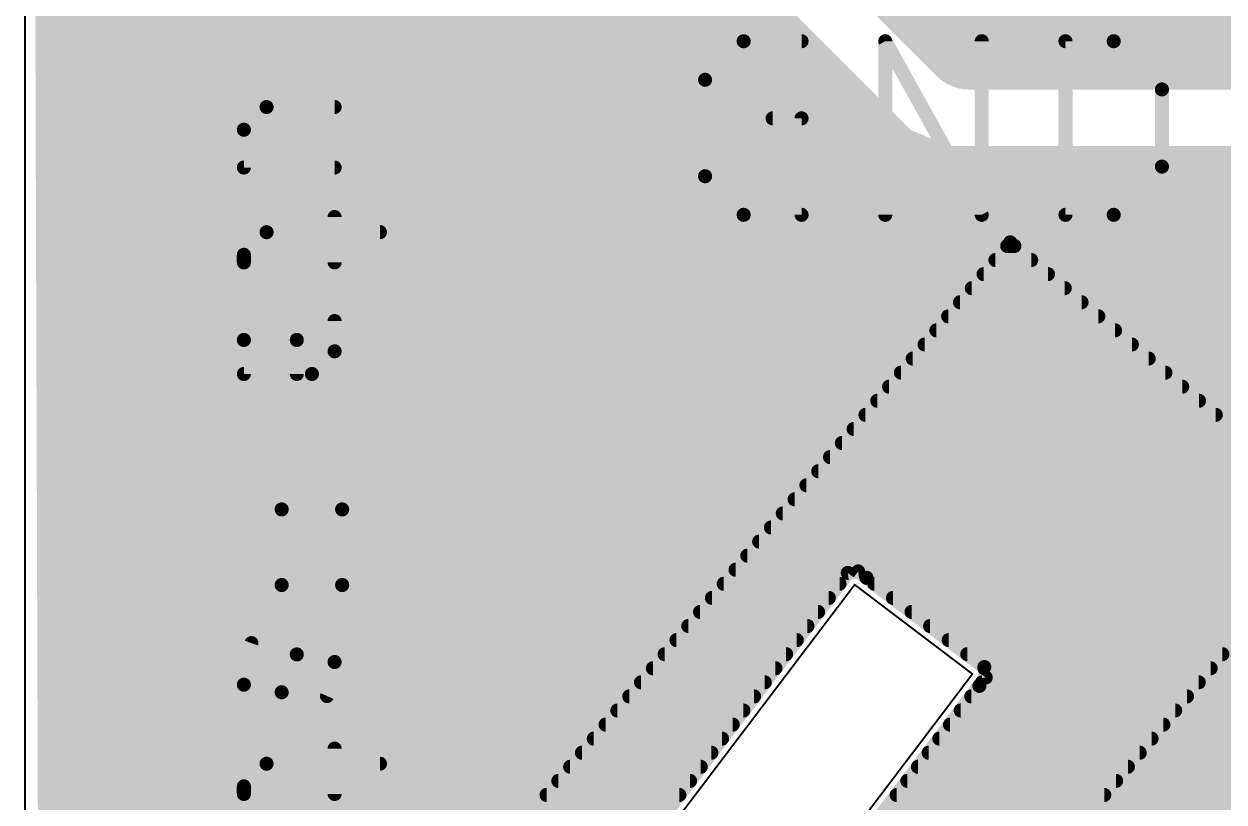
# Model space of a CAD drawing. Extents: x 96.6 to 118.5, y 69.7 to 92.9.
# Drawn here: x 96.55 to 103.05, y 77.61 to 81.82 of the extents above; entities that cross this region are included whole.
import ezdxf

# ---------------------------------------------------------------- set-up
doc = ezdxf.new("R2010")
doc.units = 0
for name, color, linetype in [('1', 12, 'CONTINUOUS'), ('16', 132, 'CONTINUOUS'), ('18', 110, 'CONTINUOUS'), ('20', 31, 'CONTINUOUS'), ('21', 253, 'CONTINUOUS')]:
    doc.layers.add(name, color=color, linetype=linetype)

# ---------------------------------------------------------------- blocks, each defined once
blk = doc.blocks.new('ROUNDV')
at = {"const_width": 0.5}
blk.add_lwpolyline([(0, -0.25, 1), (0, 0.25, 1), (0, -0.25)], format="xyb", dxfattribs=at)

msp = doc.modelspace()

# ---------------------------------------------------------------- linework, layer by layer
at = {"layer": '1'}
for points, const_width in [([(98.35, 80.9), (98.35, 83.79)], 1.016), ([(98.35, 80.9), (99.81, 79.44)], 1.016), ([(98.2622, 76.3158), (101.8897, 80.6388)], 0.0762), ([(101.8897, 80.6388), (103.6613, 79.1522)], 0.0762), ([(101.8735, 80.6196), (101.9126, 80.6196)], 0.0762), ([(101.8096, 80.5434), (102.0034, 80.5434)], 0.0762), ([(101.7457, 80.4672), (102.0942, 80.4672)], 0.0762), ([(101.6817, 80.391), (102.185, 80.391)], 0.0762), ([(101.6178, 80.3148), (102.2758, 80.3148)], 0.0762), ([(101.5539, 80.2386), (102.3666, 80.2386)], 0.0762), ([(101.4899, 80.1624), (102.4574, 80.1624)], 0.0762), ([(101.426, 80.0862), (102.5482, 80.0862)], 0.0762), ([(101.362, 80.01), (102.6391, 80.01)], 0.0762), ([(101.2981, 79.9338), (102.7299, 79.9338)], 0.0762), ([(99.81, 79.44), (102.16, 79.44)], 1.016), ([(101.2341, 79.8576), (102.8207, 79.8576)], 0.0762), ([(102.16, 79.44), (102.585, 79.015)], 1.016), ([(101.1702, 79.7814), (102.9115, 79.7814)], 0.0762), ([(101.1063, 79.7052), (103.0023, 79.7052)], 0.0762), ([(101.0423, 79.629), (103.0931, 79.629)], 0.0762), ([(100.9784, 79.5528), (103.1839, 79.5528)], 0.0762), ([(100.9145, 79.4766), (103.2747, 79.4766)], 0.0762), ([(100.8505, 79.4004), (103.3655, 79.4004)], 0.0762), ([(100.7866, 79.3242), (103.4564, 79.3242)], 0.0762), ([(100.7226, 79.248), (103.5472, 79.248)], 0.0762), ([(103.6613, 79.1522), (100.0339, 74.8292)], 0.0762), ([(100.6587, 79.1718), (103.638, 79.1718)], 0.0762), ([(100.5948, 79.0956), (103.6138, 79.0956)], 0.0762), ([(100.5308, 79.0194), (103.5499, 79.0194)], 0.0762), ([(100.4669, 78.9432), (103.4859, 78.9432)], 0.0762), ([(101.0105, 78.8499), (99.802, 77.2563)], 0.0762), ([(100.4029, 78.867), (103.422, 78.867)], 0.0762), ([(101.0667, 78.8576), (101.0105, 78.8499)], 0.0762), ([(101.1119, 78.8233), (101.0667, 78.8576)], 0.0762), ([(101.7493, 78.3399), (101.1119, 78.8233)], 0.0762), ([(101.1119, 78.8233), (101.1119, 78.8233)], 0.0762), ([(100.339, 78.7908), (100.9657, 78.7908)], 0.0762), ([(101.1548, 78.7908), (103.358, 78.7908)], 0.0762), ([(100.2751, 78.7146), (100.9079, 78.7146)], 0.0762), ([(101.2552, 78.7146), (103.2941, 78.7146)], 0.0762), ([(100.2111, 78.6384), (100.8501, 78.6384)], 0.0762), ([(101.3557, 78.6384), (103.2302, 78.6384)], 0.0762), ([(100.1472, 78.5622), (100.7923, 78.5622)], 0.0762), ([(101.4562, 78.5622), (103.1662, 78.5622)], 0.0762), ([(102.36, 78.38), (102.36, 78)], 0.508), ([(100.0832, 78.486), (100.7346, 78.486)], 0.0762), ([(101.5567, 78.486), (103.1023, 78.486)], 0.0762), ([(100.0193, 78.4098), (100.6768, 78.4098)], 0.0762), ([(101.6572, 78.4098), (103.0383, 78.4098)], 0.0762), ([(99.9554, 78.3336), (100.619, 78.3336)], 0.0762), ([(101.7571, 78.2837), (101.7493, 78.3399)], 0.0762), ([(101.7502, 78.3336), (102.9744, 78.3336)], 0.0762), ([(99.8914, 78.2574), (100.5612, 78.2574)], 0.0762), ([(100.5184, 76.6502), (101.7228, 78.2385)], 0.0762), ([(101.7228, 78.2385), (101.7571, 78.2837)], 0.0762), ([(101.7228, 78.2385), (101.7228, 78.2385)], 0.0762), ([(101.7371, 78.2574), (102.9105, 78.2574)], 0.0762), ([(99.8275, 78.1812), (100.5034, 78.1812)], 0.0762), ([(102.36, 78), (100.53, 76.17)], 0.508), ([(101.6793, 78.1812), (102.8465, 78.1812)], 0.0762), ([(99.7635, 78.105), (100.4456, 78.105)], 0.0762), ([(101.6216, 78.105), (102.7826, 78.105)], 0.0762), ([(99.6996, 78.0288), (100.3878, 78.0288)], 0.0762), ([(101.5638, 78.0288), (102.7186, 78.0288)], 0.0762), ([(99.6357, 77.9526), (100.3301, 77.9526)], 0.0762), ([(101.506, 77.9526), (102.6547, 77.9526)], 0.0762), ([(99.5717, 77.8764), (100.2723, 77.8764)], 0.0762), ([(101.4482, 77.8764), (102.5908, 77.8764)], 0.0762), ([(99.5078, 77.8002), (100.2145, 77.8002)], 0.0762), ([(101.3904, 77.8002), (102.5268, 77.8002)], 0.0762), ([(99.4438, 77.724), (100.1567, 77.724)], 0.0762), ([(101.3326, 77.724), (102.4629, 77.724)], 0.0762), ([(99.3799, 77.6478), (100.0989, 77.6478)], 0.0762), ([(101.2749, 77.6478), (102.3989, 77.6478)], 0.0762)]:
    msp.add_lwpolyline(points, dxfattribs=dict(at, const_width=const_width))
for points, const_width in [([(98.5296, 81.0796, 1), (98.1704, 80.7204)], 0.508), ([(98.096, 80.9, 1), (98.604, 80.9)], 0.508), ([(101.9019, 80.6534, 1), (101.8774, 80.6242)], 0.0381), ([(101.9043, 80.6266, 1), (101.8751, 80.6511)], 0.0381), ([(101.8735, 80.6386, 1), (101.8735, 80.6006)], 0.0381), ([(101.9126, 80.6006, 1), (101.9126, 80.6386)], 0.0381), ([(101.8096, 80.5624, 1), (101.8096, 80.5244)], 0.0381), ([(102.0034, 80.5244, 1), (102.0034, 80.5624)], 0.0381), ([(101.7457, 80.4862, 1), (101.7457, 80.4482)], 0.0381), ([(102.0942, 80.4482, 1), (102.0942, 80.4862)], 0.0381), ([(101.6817, 80.41, 1), (101.6817, 80.372)], 0.0381), ([(102.185, 80.372, 1), (102.185, 80.41)], 0.0381), ([(101.6178, 80.3338, 1), (101.6178, 80.2958)], 0.0381), ([(102.2758, 80.2958, 1), (102.2758, 80.3338)], 0.0381), ([(101.5539, 80.2576, 1), (101.5539, 80.2196)], 0.0381), ([(102.3666, 80.2196, 1), (102.3666, 80.2576)], 0.0381), ([(101.4899, 80.1814, 1), (101.4899, 80.1434)], 0.0381), ([(102.4574, 80.1434, 1), (102.4574, 80.1814)], 0.0381), ([(101.426, 80.1052, 1), (101.426, 80.0672)], 0.0381), ([(102.5482, 80.0672, 1), (102.5482, 80.1052)], 0.0381), ([(101.362, 80.029, 1), (101.362, 79.991)], 0.0381), ([(102.6391, 79.991, 1), (102.6391, 80.029)], 0.0381), ([(101.2981, 79.9528, 1), (101.2981, 79.9148)], 0.0381), ([(102.7299, 79.9148, 1), (102.7299, 79.9528)], 0.0381), ([(99.81, 79.694, 1), (99.81, 79.186)], 0.508), ([(101.2341, 79.8766, 1), (101.2341, 79.8386)], 0.0381), ([(102.3396, 79.6196, 1), (101.9804, 79.2604)], 0.508), ([(102.16, 79.186, 1), (102.16, 79.694)], 0.508), ([(102.8207, 79.8386, 1), (102.8207, 79.8766)], 0.0381), ([(99.6304, 79.2604, 1), (99.9896, 79.6196)], 0.508), ([(101.1702, 79.8004, 1), (101.1702, 79.7624)], 0.0381), ([(102.9115, 79.7624, 1), (102.9115, 79.8004)], 0.0381), ([(101.1063, 79.7242, 1), (101.1063, 79.6862)], 0.0381), ([(103.0023, 79.6862, 1), (103.0023, 79.7242)], 0.0381), ([(101.0423, 79.648, 1), (101.0423, 79.61)], 0.0381), ([(100.9784, 79.5718, 1), (100.9784, 79.5338)], 0.0381), ([(100.9145, 79.4956, 1), (100.9145, 79.4576)], 0.0381), ([(100.8505, 79.4194, 1), (100.8505, 79.3814)], 0.0381), ([(102.4054, 78.8354, 1), (102.7646, 79.1946)], 0.508), ([(100.7866, 79.3432, 1), (100.7866, 79.3052)], 0.0381), ([(100.7226, 79.267, 1), (100.7226, 79.229)], 0.0381), ([(100.6587, 79.1908, 1), (100.6587, 79.1528)], 0.0381), ([(100.5948, 79.1146, 1), (100.5948, 79.0766)], 0.0381), ([(100.5308, 79.0384, 1), (100.5308, 79.0004)], 0.0381), ([(100.4669, 78.9622, 1), (100.4669, 78.9242)], 0.0381), ([(100.4029, 78.886, 1), (100.4029, 78.848)], 0.0381), ([(101.0079, 78.8687, 1), (101.0131, 78.831)], 0.0381), ([(101.0257, 78.8383, 1), (100.9953, 78.8614)], 0.0381), ([(101.0782, 78.8728, 1), (101.0552, 78.8424)], 0.0381), ([(101.0693, 78.8387, 1), (101.0641, 78.8765)], 0.0381), ([(101.1234, 78.8385, 1), (101.1004, 78.8081)], 0.0381), ([(101.131, 78.8233, 1), (101.0929, 78.8233)], 0.0381), ([(101.1004, 78.8081, 1), (101.1234, 78.8385)], 0.0381), ([(100.339, 78.8098, 1), (100.339, 78.7718)], 0.0381), ([(100.9657, 78.7718, 1), (100.9657, 78.8098)], 0.0381), ([(101.0929, 78.8233, 1), (101.131, 78.8233)], 0.0381), ([(101.1548, 78.8098, 1), (101.1548, 78.7718)], 0.0381), ([(100.2751, 78.7336, 1), (100.2751, 78.6956)], 0.0381), ([(100.9079, 78.6956, 1), (100.9079, 78.7336)], 0.0381), ([(101.2552, 78.7336, 1), (101.2552, 78.6956)], 0.0381), ([(100.2111, 78.6574, 1), (100.2111, 78.6194)], 0.0381), ([(100.8501, 78.6194, 1), (100.8501, 78.6574)], 0.0381), ([(101.3557, 78.6574, 1), (101.3557, 78.6194)], 0.0381), ([(100.1472, 78.5812, 1), (100.1472, 78.5432)], 0.0381), ([(100.7923, 78.5432, 1), (100.7923, 78.5812)], 0.0381), ([(101.4562, 78.5812, 1), (101.4562, 78.5432)], 0.0381), ([(102.487, 78.38, 1), (102.233, 78.38)], 0.254), ([(100.0832, 78.505, 1), (100.0832, 78.467)], 0.0381), ([(100.7346, 78.467, 1), (100.7346, 78.505)], 0.0381), ([(101.5567, 78.505, 1), (101.5567, 78.467)], 0.0381), ([(100.0193, 78.4288, 1), (100.0193, 78.3908)], 0.0381), ([(100.6768, 78.3908, 1), (100.6768, 78.4288)], 0.0381), ([(101.6572, 78.4288, 1), (101.6572, 78.3908)], 0.0381), ([(103.0383, 78.3908, 1), (103.0383, 78.4288)], 0.0381), ([(99.9554, 78.3526, 1), (99.9554, 78.3146)], 0.0381), ([(100.619, 78.3146, 1), (100.619, 78.3526)], 0.0381), ([(101.7682, 78.3425, 1), (101.7305, 78.3373)], 0.0381), ([(101.7502, 78.3526, 1), (101.7502, 78.3146)], 0.0381), ([(101.7378, 78.3247, 1), (101.7609, 78.3551)], 0.0381), ([(102.9744, 78.3146, 1), (102.9744, 78.3526)], 0.0381), ([(99.8914, 78.2764, 1), (99.8914, 78.2384)], 0.0381), ([(100.5612, 78.2384, 1), (100.5612, 78.2764)], 0.0381), ([(101.7228, 78.2575, 1), (101.7228, 78.2194)], 0.0381), ([(101.7076, 78.25, 1), (101.738, 78.227)], 0.0381), ([(101.738, 78.227, 1), (101.7076, 78.25)], 0.0381), ([(101.7371, 78.2764, 1), (101.7371, 78.2384)], 0.0381), ([(101.7228, 78.2194, 1), (101.7228, 78.2575)], 0.0381), ([(101.7382, 78.2811, 1), (101.7759, 78.2863)], 0.0381), ([(101.7723, 78.2722, 1), (101.7419, 78.2952)], 0.0381), ([(102.9105, 78.2384, 1), (102.9105, 78.2764)], 0.0381), ([(99.8275, 78.2002, 1), (99.8275, 78.1622)], 0.0381), ([(100.5034, 78.1622, 1), (100.5034, 78.2002)], 0.0381), ([(101.6793, 78.2002, 1), (101.6793, 78.1622)], 0.0381), ([(102.4498, 77.9102, 1), (102.2702, 78.0898)], 0.254), ([(102.8465, 78.1622, 1), (102.8465, 78.2002)], 0.0381), ([(99.7635, 78.124, 1), (99.7635, 78.086)], 0.0381), ([(100.4456, 78.086, 1), (100.4456, 78.124)], 0.0381), ([(101.6216, 78.124, 1), (101.6216, 78.086)], 0.0381), ([(102.7826, 78.086, 1), (102.7826, 78.124)], 0.0381), ([(102.233, 78, 1), (102.487, 78)], 0.254), ([(99.6996, 78.0478, 1), (99.6996, 78.0098)], 0.0381), ([(100.3878, 78.0098, 1), (100.3878, 78.0478)], 0.0381), ([(101.5638, 78.0478, 1), (101.5638, 78.0098)], 0.0381), ([(102.7186, 78.0098, 1), (102.7186, 78.0478)], 0.0381), ([(99.6357, 77.9716, 1), (99.6357, 77.9336)], 0.0381), ([(100.3301, 77.9336, 1), (100.3301, 77.9716)], 0.0381), ([(101.506, 77.9716, 1), (101.506, 77.9336)], 0.0381), ([(102.6547, 77.9336, 1), (102.6547, 77.9716)], 0.0381), ([(99.5717, 77.8954, 1), (99.5717, 77.8574)], 0.0381), ([(100.2723, 77.8574, 1), (100.2723, 77.8954)], 0.0381), ([(101.4482, 77.8954, 1), (101.4482, 77.8574)], 0.0381), ([(102.5908, 77.8574, 1), (102.5908, 77.8954)], 0.0381), ([(99.5078, 77.8192, 1), (99.5078, 77.7812)], 0.0381), ([(100.2145, 77.7812, 1), (100.2145, 77.8192)], 0.0381), ([(101.3904, 77.8192, 1), (101.3904, 77.7812)], 0.0381), ([(102.5268, 77.7812, 1), (102.5268, 77.8192)], 0.0381), ([(99.4438, 77.743, 1), (99.4438, 77.705)], 0.0381), ([(100.1567, 77.705, 1), (100.1567, 77.743)], 0.0381), ([(101.3326, 77.743, 1), (101.3326, 77.705)], 0.0381), ([(102.4629, 77.705, 1), (102.4629, 77.743)], 0.0381), ([(99.3799, 77.6668, 1), (99.3799, 77.6288)], 0.0381), ([(100.0989, 77.6288, 1), (100.0989, 77.6668)], 0.0381), ([(101.2749, 77.6668, 1), (101.2749, 77.6288)], 0.0381), ([(102.3989, 77.6288, 1), (102.3989, 77.6668)], 0.0381)]:
    msp.add_lwpolyline(points, format="xyb", dxfattribs=dict(at, const_width=const_width))
at = {"layer": '16'}
for points, const_width in [([(97.0164, 73.8203), (97.0164, 91.9899)], 0.3), ([(98.72, 86.49), (98.72, 77.15)], 0.508), ([(100.66, 82.73), (101.67, 81.72)], 0.508), ([(100.0591, 82.3285), (101.0691, 81.3185)], 0.3), ([(97.0164, 81.9), (100.4876, 81.9)], 0.3), ([(101.67, 81.72), (103.61, 81.72)], 0.508), ([(97.0164, 81.6), (100.7876, 81.6)], 0.3), ([(101.0691, 81.3185), (101.2685, 81.1191)], 0.3), ([(97.0164, 81.3), (101.0876, 81.3)], 0.3), ([(101.2685, 81.1191), (101.529, 81.0112)], 0.3), ([(97.0164, 81), (103.3276, 81)], 0.3), ([(101.529, 81.0112), (103.3164, 81.0112)], 0.3), ([(97.0164, 80.7), (103.5643, 80.7)], 0.3), ([(98.2543, 76.3064), (101.8976, 80.6483)], 0.2), ([(101.8976, 80.6483), (103.6321, 79.1928)], 0.2), ([(101.8571, 80.6), (101.9551, 80.6)], 0.2), ([(97.0164, 80.4), (103.752, 80.4)], 0.3), ([(101.6893, 80.4), (102.1934, 80.4)], 0.2), ([(101.5215, 80.2), (102.4318, 80.2)], 0.2), ([(97.0164, 80.1), (109.2476, 80.1)], 0.3), ([(101.3536, 80), (102.6701, 80)], 0.2), ([(97.0164, 79.8), (105.4376, 79.8)], 0.3), ([(101.1858, 79.8), (102.9085, 79.8)], 0.2), ([(105.3191, 79.6815), (103.0791, 77.4415)], 0.3), ([(101.018, 79.6), (103.1468, 79.6)], 0.2), ([(97.0164, 79.5), (105.1376, 79.5)], 0.3), ([(100.8502, 79.4), (103.3852, 79.4)], 0.2), ([(101.174, 79.2673), (100.7966, 79.2154)], 0.3), ([(101.4775, 79.0371), (101.174, 79.2673)], 0.3), ([(97.0164, 79.2), (100.7849, 79.2)], 0.3), ([(100.7966, 79.2154), (100.7053, 79.095)], 0.3), ([(101.2627, 79.2), (104.8376, 79.2)], 0.3), ([(103.6321, 79.1928), (99.9888, 74.8509)], 0.2), ([(100.7053, 79.095), (100.5665, 78.9119)], 0.3), ([(100.6824, 79.2), (103.6235, 79.2)], 0.2), ([(102.1149, 78.5538), (101.4775, 79.0371)], 0.3), ([(101.4775, 79.0371), (101.4775, 79.0371)], 0.3), ([(97.0164, 78.9), (100.5574, 78.9)], 0.3), ([(100.5665, 78.9119), (99.358, 77.3183)], 0.3), ([(100.5145, 79), (103.4704, 79)], 0.2), ([(101.6583, 78.9), (104.5376, 78.9)], 0.3), ([(100.9766, 78.9077), (99.7682, 77.3141)], 0.2), ([(101.0837, 78.9224), (100.9766, 78.9077)], 0.2), ([(101.1697, 78.8571), (101.0837, 78.9224)], 0.2), ([(101.8072, 78.3737), (101.1697, 78.8571)], 0.2), ([(101.1697, 78.8571), (101.1697, 78.8571)], 0.2), ([(100.3467, 78.8), (100.895, 78.8)], 0.2), ([(101.2451, 78.8), (103.3025, 78.8)], 0.2), ([(97.0164, 78.6), (100.3299, 78.6)], 0.3), ([(102.054, 78.6), (104.2376, 78.6)], 0.3), ([(100.1789, 78.6), (100.7433, 78.6)], 0.2), ([(101.5088, 78.6), (103.1347, 78.6)], 0.2), ([(102.1668, 78.1764), (102.1149, 78.5538)], 0.3), ([(100.0111, 78.4), (100.5917, 78.4)], 0.2), ([(101.7725, 78.4), (102.9669, 78.4)], 0.2), ([(101.8219, 78.2667), (101.8072, 78.3737)], 0.2), ([(97.0164, 78.3), (100.1024, 78.3)], 0.3), ([(102.1498, 78.3), (103.9376, 78.3)], 0.3), ([(101.7566, 78.1806), (101.8219, 78.2667)], 0.2), ([(99.8433, 78.2), (100.44, 78.2)], 0.2), ([(100.5534, 76.5939), (101.7566, 78.1806)], 0.2), ([(101.7566, 78.1806), (101.7566, 78.1806)], 0.2), ([(101.7713, 78.2), (102.7991, 78.2)], 0.2), ([(101.9842, 77.9356), (102.1668, 78.1764)], 0.3), ([(97.0164, 78), (99.8749, 78)], 0.3), ([(102.033, 78), (103.6376, 78)], 0.3), ([(99.6754, 78), (100.2883, 78)], 0.2), ([(100.9583, 76.5828), (101.9842, 77.9356)], 0.3), ([(101.6196, 78), (102.6313, 78)], 0.2), ([(99.5076, 77.8), (100.1367, 77.8)], 0.2), ([(101.468, 77.8), (102.4634, 77.8)], 0.2), ([(97.0164, 77.7), (99.6474, 77.7)], 0.3), ([(101.8055, 77.7), (103.3376, 77.7)], 0.3), ([(99.3398, 77.6), (99.985, 77.6)], 0.2), ([(101.3163, 77.6), (102.2956, 77.6)], 0.2)]:
    msp.add_lwpolyline(points, dxfattribs=dict(at, const_width=const_width))
for points, const_width in [([(97.0164, 81.975, 1), (97.0164, 81.825)], 0.15), ([(100.4876, 81.825, 1), (100.4876, 81.975)], 0.15), ([(101.67, 81.847, 1), (101.67, 81.593)], 0.254), ([(101.5802, 81.6302, 1), (101.7598, 81.8098)], 0.254), ([(97.0164, 81.675, 1), (97.0164, 81.525)], 0.15), ([(100.7876, 81.525, 1), (100.7876, 81.675)], 0.15), ([(101.1221, 81.3715, 1), (101.0161, 81.2655)], 0.15), ([(97.0164, 81.375, 1), (97.0164, 81.225)], 0.15), ([(101.0161, 81.2655, 1), (101.1221, 81.3715)], 0.15), ([(101.0876, 81.225, 1), (101.0876, 81.375)], 0.15), ([(101.2972, 81.1884, 1), (101.2398, 81.0498)], 0.15), ([(101.2155, 81.0661, 1), (101.3215, 81.1721)], 0.15), ([(97.0164, 81.075, 1), (97.0164, 80.925)], 0.15), ([(101.529, 81.0862, 1), (101.529, 80.9362)], 0.15), ([(101.5003, 80.9419, 1), (101.5577, 81.0805)], 0.15), ([(97.0164, 80.775, 1), (97.0164, 80.625)], 0.15), ([(101.9297, 80.6866, 1), (101.8655, 80.61)], 0.1), ([(101.9359, 80.6161, 1), (101.8593, 80.6804)], 0.1), ([(101.8571, 80.65, 1), (101.8571, 80.55)], 0.1), ([(101.9551, 80.55, 1), (101.9551, 80.65)], 0.1), ([(97.0164, 80.475, 1), (97.0164, 80.325)], 0.15), ([(101.6893, 80.45, 1), (101.6893, 80.35)], 0.1), ([(102.1934, 80.35, 1), (102.1934, 80.45)], 0.1), ([(101.5215, 80.25, 1), (101.5215, 80.15)], 0.1), ([(102.4318, 80.15, 1), (102.4318, 80.25)], 0.1), ([(97.0164, 80.175, 1), (97.0164, 80.025)], 0.15), ([(101.3536, 80.05, 1), (101.3536, 79.95)], 0.1), ([(102.6701, 79.95, 1), (102.6701, 80.05)], 0.1), ([(97.0164, 79.875, 1), (97.0164, 79.725)], 0.15), ([(101.1858, 79.85, 1), (101.1858, 79.75)], 0.1), ([(102.9085, 79.75, 1), (102.9085, 79.85)], 0.1), ([(101.018, 79.65, 1), (101.018, 79.55)], 0.1), ([(97.0164, 79.575, 1), (97.0164, 79.425)], 0.15), ([(100.8502, 79.45, 1), (100.8502, 79.35)], 0.1), ([(101.2193, 79.3271, 1), (101.1287, 79.2075)], 0.15), ([(101.1842, 79.193, 1), (101.1638, 79.3416)], 0.15), ([(97.0164, 79.275, 1), (97.0164, 79.125)], 0.15), ([(100.7864, 79.2897, 1), (100.8068, 79.1411)], 0.15), ([(100.8564, 79.1701, 1), (100.7369, 79.2608)], 0.15), ([(100.7849, 79.125, 1), (100.7849, 79.275)], 0.15), ([(101.2627, 79.275, 1), (101.2627, 79.125)], 0.15), ([(100.7651, 79.0497, 1), (100.6455, 79.1403)], 0.15), ([(100.6824, 79.25, 1), (100.6824, 79.15)], 0.1), ([(100.6455, 79.1403, 1), (100.7651, 79.0497)], 0.15), ([(101.5228, 79.0969, 1), (101.4322, 78.9774)], 0.15), ([(101.5525, 79.0371, 1), (101.4025, 79.0371)], 0.15), ([(101.4322, 78.9774, 1), (101.5228, 79.0969)], 0.15), ([(97.0164, 78.975, 1), (97.0164, 78.825)], 0.15), ([(100.5145, 79.05, 1), (100.5145, 78.95)], 0.1), ([(100.6262, 78.8666, 1), (100.5067, 78.9572)], 0.15), ([(100.5574, 78.825, 1), (100.5574, 78.975)], 0.15), ([(101.4025, 79.0371, 1), (101.5525, 79.0371)], 0.15), ([(101.6583, 78.975, 1), (101.6583, 78.825)], 0.15), ([(100.5067, 78.9572, 1), (100.6262, 78.8666)], 0.15), ([(100.9698, 78.9572, 1), (100.9834, 78.8582)], 0.1), ([(101.0165, 78.8775, 1), (100.9368, 78.9379)], 0.1), ([(101.1139, 78.9622, 1), (101.0535, 78.8826)], 0.1), ([(101.0905, 78.8729, 1), (101.0769, 78.9719)], 0.1), ([(101.1999, 78.897, 1), (101.1395, 78.8173)], 0.1), ([(101.2197, 78.8571, 1), (101.1197, 78.8571)], 0.1), ([(101.1395, 78.8173, 1), (101.1999, 78.897)], 0.1), ([(100.3467, 78.85, 1), (100.3467, 78.75)], 0.1), ([(100.895, 78.75, 1), (100.895, 78.85)], 0.1), ([(101.1197, 78.8571, 1), (101.2197, 78.8571)], 0.1), ([(101.2451, 78.85, 1), (101.2451, 78.75)], 0.1), ([(97.0164, 78.675, 1), (97.0164, 78.525)], 0.15), ([(100.3299, 78.525, 1), (100.3299, 78.675)], 0.15), ([(102.054, 78.675, 1), (102.054, 78.525)], 0.15), ([(100.1789, 78.65, 1), (100.1789, 78.55)], 0.1), ([(100.7433, 78.55, 1), (100.7433, 78.65)], 0.1), ([(101.5088, 78.65, 1), (101.5088, 78.55)], 0.1), ([(102.1892, 78.564, 1), (102.0406, 78.5435)], 0.15), ([(102.0696, 78.494, 1), (102.1602, 78.6135)], 0.15), ([(100.0111, 78.45, 1), (100.0111, 78.35)], 0.1), ([(100.5917, 78.35, 1), (100.5917, 78.45)], 0.1), ([(101.7725, 78.45, 1), (101.7725, 78.35)], 0.1), ([(101.8567, 78.3805, 1), (101.7576, 78.3669)], 0.1), ([(101.777, 78.3339, 1), (101.8374, 78.4136)], 0.1), ([(102.9669, 78.35, 1), (102.9669, 78.45)], 0.1), ([(97.0164, 78.375, 1), (97.0164, 78.225)], 0.15), ([(100.1024, 78.225, 1), (100.1024, 78.375)], 0.15), ([(102.1498, 78.375, 1), (102.1498, 78.225)], 0.15), ([(101.8617, 78.2365, 1), (101.782, 78.2969)], 0.1), ([(99.8433, 78.25, 1), (99.8433, 78.15)], 0.1), ([(100.44, 78.15, 1), (100.44, 78.25)], 0.1), ([(101.7566, 78.2306, 1), (101.7566, 78.1306)], 0.1), ([(101.7965, 78.1504, 1), (101.7168, 78.2108)], 0.1), ([(101.7713, 78.25, 1), (101.7713, 78.15)], 0.1), ([(101.7566, 78.1306, 1), (101.7566, 78.2306)], 0.1), ([(101.7724, 78.2599, 1), (101.8714, 78.2735)], 0.1), ([(102.2266, 78.1311, 1), (102.107, 78.2217)], 0.15), ([(102.7991, 78.15, 1), (102.7991, 78.25)], 0.1), ([(101.7168, 78.2108, 1), (101.7965, 78.1504)], 0.1), ([(102.0925, 78.1662, 1), (102.2411, 78.1866)], 0.15), ([(97.0164, 78.075, 1), (97.0164, 77.925)], 0.15), ([(99.8749, 77.925, 1), (99.8749, 78.075)], 0.15), ([(102.033, 78.075, 1), (102.033, 77.925)], 0.15), ([(99.6754, 78.05, 1), (99.6754, 77.95)], 0.1), ([(100.2883, 77.95, 1), (100.2883, 78.05)], 0.1), ([(101.6196, 78.05, 1), (101.6196, 77.95)], 0.1), ([(102.0439, 77.8902, 1), (101.9244, 77.9809)], 0.15), ([(102.6313, 77.95, 1), (102.6313, 78.05)], 0.1), ([(101.9244, 77.9809, 1), (102.0439, 77.8902)], 0.15), ([(99.5076, 77.85, 1), (99.5076, 77.75)], 0.1), ([(100.1367, 77.75, 1), (100.1367, 77.85)], 0.1), ([(101.468, 77.85, 1), (101.468, 77.75)], 0.1), ([(102.4634, 77.75, 1), (102.4634, 77.85)], 0.1), ([(97.0164, 77.775, 1), (97.0164, 77.625)], 0.15), ([(99.6474, 77.625, 1), (99.6474, 77.775)], 0.15), ([(101.8055, 77.775, 1), (101.8055, 77.625)], 0.15), ([(99.3398, 77.65, 1), (99.3398, 77.55)], 0.1), ([(99.985, 77.55, 1), (99.985, 77.65)], 0.1), ([(101.3163, 77.65, 1), (101.3163, 77.55)], 0.1), ([(102.2956, 77.55, 1), (102.2956, 77.65)], 0.1)]:
    msp.add_lwpolyline(points, format="xyb", dxfattribs=dict(at, const_width=const_width))
at = {"layer": '20', "const_width": 0.01}
for points in [[(96.5566, 91.9899), (96.5566, 73.6885)], [(99.8394, 77.1923), (101.0479, 78.7859)], [(101.0479, 78.7859), (101.6853, 78.3025)], [(101.6853, 78.3025), (100.4769, 76.7089)]]:
    msp.add_lwpolyline(points, dxfattribs=at)
at = {"layer": '20', "const_width": 0.005}
for points in [[(101.0494, 78.7879, 1), (101.0464, 78.7839)], [(101.0499, 78.7843, 1), (101.0459, 78.7874)], [(101.6873, 78.301, 1), (101.6834, 78.304)], [(101.6838, 78.3005, 1), (101.6869, 78.3045)]]:
    msp.add_lwpolyline(points, format="xyb", dxfattribs=at)
at = {"layer": '21'}
for points, const_width in [([(96.9866, 92.1199), (97.0566, 70.1385)], 0.8128), ([(100.4469, 81.7279), (100.7602, 81.7279)], 0.0762), ([(101.2135, 80.7881), (101.2135, 81.7279)], 0.0762), ([(101.2135, 81.7279), (101.7356, 80.7881)], 0.0762), ([(101.7356, 80.7881), (101.7356, 81.7279)], 0.0762), ([(102.1888, 80.7881), (102.1888, 81.7279)], 0.0762), ([(102.1888, 81.7279), (102.4499, 81.7279)], 0.0762), ([(100.2381, 80.9969), (100.2381, 81.5191)], 0.0762), ([(102.7109, 81.4668), (102.7109, 81.0492)], 0.0762), ([(98.2328, 81.3715), (97.8645, 81.3715)], 0.0762), ([(100.6036, 81.3102), (100.7602, 81.3102)], 0.0762), ([(100.7602, 81.3102), (100.7602, 80.7881)], 0.0762), ([(97.7417, 81.2487), (97.7417, 81.0441)], 0.0762), ([(97.7417, 81.0441), (98.2328, 81.0441)], 0.0762), ([(98.2328, 80.7761), (98.2328, 80.5306)], 0.0762), ([(100.7602, 80.7881), (100.4469, 80.7881)], 0.0762), ([(102.4499, 80.7881), (102.1888, 80.7881)], 0.0762), ([(98.4783, 80.6943), (97.8645, 80.6943)], 0.0762), ([(97.7417, 80.5715), (97.7417, 80.5306)], 0.0762), ([(98.2328, 80.0493), (98.2328, 80.213)], 0.0762), ([(97.7417, 80.1107), (97.7417, 79.9265)], 0.0762), ([(98.0282, 79.9265), (98.0282, 80.1107)], 0.0762), ([(97.7417, 79.9265), (98.11, 79.9265)], 0.0762), ([(97.9463, 79.1935), (98.2737, 79.1935)], 0.0762), ([(98.2737, 78.7842), (97.9463, 78.7842)], 0.0762), ([(97.9463, 78.2038), (98.0282, 78.4084)], 0.0762), ([(98.2328, 77.8988), (98.2328, 77.6533)], 0.0762), ([(98.4783, 77.817), (97.8645, 77.817)], 0.0762), ([(97.7417, 77.6942), (97.7417, 77.6533)], 0.0762)]:
    msp.add_lwpolyline(points, dxfattribs=dict(at, const_width=const_width))
for points, const_width in [([(98.0691, 81.8788, 1), (98.4783, 81.8788)], 0.0762), ([(100.4469, 81.7279, 0.4142), (100.2381, 81.5191)], 0.0762), ([(100.4469, 81.7469, 1), (100.4469, 81.7089)], 0.0381), ([(100.4469, 81.7089, 1), (100.4469, 81.7469)], 0.0381), ([(100.7602, 81.7089, 1), (100.7602, 81.7469)], 0.0381), ([(101.2301, 81.7372, 1), (101.1968, 81.7186)], 0.0381), ([(101.2325, 81.7279, 1), (101.1944, 81.7279)], 0.0381), ([(101.7546, 81.7279, 1), (101.7165, 81.7279)], 0.0381), ([(102.2079, 81.7279, 1), (102.1698, 81.7279)], 0.0381), ([(102.1888, 81.7469, 1), (102.1888, 81.7089)], 0.0381), ([(102.7109, 81.4668, 0.4142), (102.4499, 81.7279)], 0.0762), ([(102.4499, 81.7469, 1), (102.4499, 81.7089)], 0.0381), ([(102.4499, 81.7089, 1), (102.4499, 81.7469)], 0.0381), ([(100.2571, 81.5191, 1), (100.2191, 81.5191)], 0.0381), ([(100.2191, 81.5191, 1), (100.2571, 81.5191)], 0.0381), ([(102.73, 81.4668, 1), (102.6919, 81.4668)], 0.0381), ([(102.6919, 81.4668, 1), (102.73, 81.4668)], 0.0381), ([(97.8645, 81.3715, 0.4142), (97.7417, 81.2487)], 0.0762), ([(97.8645, 81.3905, 1), (97.8645, 81.3524)], 0.0381), ([(97.8645, 81.3524, 1), (97.8645, 81.3905)], 0.0381), ([(98.2328, 81.3524, 1), (98.2328, 81.3905)], 0.0381), ([(100.6036, 81.3293, 1), (100.6036, 81.2912)], 0.0381), ([(100.7793, 81.3102, 1), (100.7412, 81.3102)], 0.0381), ([(100.7602, 81.2912, 1), (100.7602, 81.3293)], 0.0381), ([(97.7226, 81.2487, 1), (97.7607, 81.2487)], 0.0381), ([(97.7608, 81.2487, 1), (97.7227, 81.2487)], 0.0381), ([(97.7417, 81.0631, 1), (97.7417, 81.025)], 0.0381), ([(97.7227, 81.0441, 1), (97.7608, 81.0441)], 0.0381), ([(98.2328, 81.025, 1), (98.2328, 81.0631)], 0.0381), ([(102.4499, 80.7881, 0.4142), (102.7109, 81.0492)], 0.0762), ([(102.73, 81.0492, 1), (102.6919, 81.0492)], 0.0381), ([(102.6919, 81.0492, 1), (102.73, 81.0492)], 0.0381), ([(100.2381, 80.9969, 0.4142), (100.4469, 80.7881)], 0.0762), ([(100.2571, 80.9969, 1), (100.2191, 80.9969)], 0.0381), ([(100.2191, 80.9969, 1), (100.2571, 80.9969)], 0.0381), ([(98.2518, 80.7761, 1), (98.2137, 80.7761)], 0.0381), ([(100.4469, 80.8071, 1), (100.4469, 80.7691)], 0.0381), ([(100.4469, 80.7691, 1), (100.4469, 80.8071)], 0.0381), ([(100.7412, 80.7881, 1), (100.7793, 80.7881)], 0.0381), ([(100.7602, 80.7691, 1), (100.7602, 80.8071)], 0.0381), ([(101.1944, 80.7881, 1), (101.2325, 80.7881)], 0.0381), ([(101.7165, 80.7881, 1), (101.7546, 80.7881)], 0.0381), ([(101.7189, 80.7788, 1), (101.7522, 80.7974)], 0.0381), ([(102.1888, 80.8071, 1), (102.1888, 80.7691)], 0.0381), ([(102.1698, 80.7881, 1), (102.2079, 80.7881)], 0.0381), ([(102.4499, 80.8071, 1), (102.4499, 80.7691)], 0.0381), ([(102.4499, 80.7691, 1), (102.4499, 80.8071)], 0.0381), ([(97.8645, 80.6943, 0.4142), (97.7417, 80.5715)], 0.0762), ([(97.8645, 80.7133, 1), (97.8645, 80.6752)], 0.0381), ([(97.8645, 80.6752, 1), (97.8645, 80.7133)], 0.0381), ([(98.4783, 80.6752, 1), (98.4783, 80.7133)], 0.0381), ([(97.7608, 80.5715, 1), (97.7227, 80.5715)], 0.0381), ([(97.7226, 80.5715, 1), (97.7607, 80.5715)], 0.0381), ([(97.7227, 80.5306, 1), (97.7608, 80.5306)], 0.0381), ([(98.2137, 80.5306, 1), (98.2518, 80.5306)], 0.0381), ([(98.0282, 80.1107, 1), (97.7417, 80.1107)], 0.0762), ([(98.2518, 80.213, 1), (98.2137, 80.213)], 0.0381), ([(97.7226, 80.1107, 1), (97.7607, 80.1107)], 0.0381), ([(97.7608, 80.1107, 1), (97.7227, 80.1107)], 0.0381), ([(98.0472, 80.1107, 1), (98.0091, 80.1107)], 0.0381), ([(98.0091, 80.1107, 1), (98.0472, 80.1107)], 0.0381), ([(98.11, 79.9265, 0.4142), (98.2328, 80.0493)], 0.0762), ([(98.2518, 80.0493, 1), (98.2137, 80.0493)], 0.0381), ([(98.2137, 80.0493, 1), (98.2518, 80.0493)], 0.0381), ([(97.7417, 79.9456, 1), (97.7417, 79.9075)], 0.0381), ([(98.11, 79.9456, 1), (98.11, 79.9075)], 0.0381), ([(98.11, 79.9075, 1), (98.11, 79.9456)], 0.0381), ([(97.7227, 79.9265, 1), (97.7608, 79.9265)], 0.0381), ([(98.0091, 79.9265, 1), (98.0472, 79.9265)], 0.0381), ([(97.9463, 79.1935, 1), (97.9463, 78.7842)], 0.0762), ([(97.9463, 79.2125, 1), (97.9463, 79.1744)], 0.0381), ([(97.9463, 79.1744, 1), (97.9463, 79.2125)], 0.0381), ([(98.2737, 78.7842, 1), (98.2737, 79.1935)], 0.0762), ([(98.2737, 79.2125, 1), (98.2737, 79.1744)], 0.0381), ([(98.2737, 79.1744, 1), (98.2737, 79.2125)], 0.0381), ([(97.9463, 78.8033, 1), (97.9463, 78.7652)], 0.0381), ([(97.9463, 78.7652, 1), (97.9463, 78.8033)], 0.0381), ([(98.2737, 78.8033, 1), (98.2737, 78.7652)], 0.0381), ([(98.2737, 78.7652, 1), (98.2737, 78.8033)], 0.0381), ([(97.7826, 78.4698, 0.083), (97.7417, 78.2447)], 0.0762), ([(97.8005, 78.4633, 1), (97.7647, 78.4762)], 0.0381), ([(98.2328, 78.3675, 0.8318), (98.0282, 78.4084)], 0.0762), ([(98.0105, 78.4155, 1), (98.0458, 78.4013)], 0.0381), ([(98.0458, 78.4013, 1), (98.0105, 78.4155)], 0.0381), ([(98.1918, 78.1833, 0.1025), (98.2328, 78.3675)], 0.0762), ([(98.2518, 78.3672, 1), (98.2137, 78.3678)], 0.0381), ([(98.2137, 78.3678, 1), (98.2518, 78.3672)], 0.0381), ([(97.7417, 78.2447, 0.8318), (97.9463, 78.2038)], 0.0762), ([(97.7607, 78.2444, 1), (97.7227, 78.245)], 0.0381), ([(97.7227, 78.245, 1), (97.7607, 78.2444)], 0.0381), ([(97.9286, 78.2109, 1), (97.964, 78.1967)], 0.0381), ([(97.964, 78.1967, 1), (97.9286, 78.2109)], 0.0381), ([(98.1745, 78.1911, 1), (98.2092, 78.1755)], 0.0381), ([(98.2518, 77.8988, 1), (98.2137, 77.8988)], 0.0381), ([(97.8645, 77.817, 0.4142), (97.7417, 77.6942)], 0.0762), ([(97.8645, 77.836, 1), (97.8645, 77.7979)], 0.0381), ([(97.8645, 77.7979, 1), (97.8645, 77.836)], 0.0381), ([(98.4783, 77.7979, 1), (98.4783, 77.836)], 0.0381), ([(97.7226, 77.6942, 1), (97.7607, 77.6942)], 0.0381), ([(97.7608, 77.6942, 1), (97.7227, 77.6942)], 0.0381), ([(97.7227, 77.6533, 1), (97.7608, 77.6533)], 0.0381), ([(98.2137, 77.6533, 1), (98.2518, 77.6533)], 0.0381)]:
    msp.add_lwpolyline(points, format="xyb", dxfattribs=dict(at, const_width=const_width))

# ---------------------------------------------------------------- block references
at = {"layer": '18', "xscale": 0.7564, "yscale": 0.7564}
msp.add_blockref('ROUNDV', (102.36, 78.38), dxfattribs=at)
msp.add_blockref('ROUNDV', (102.36, 78.38), dxfattribs=at)

doc.saveas('drawing.dxf')
